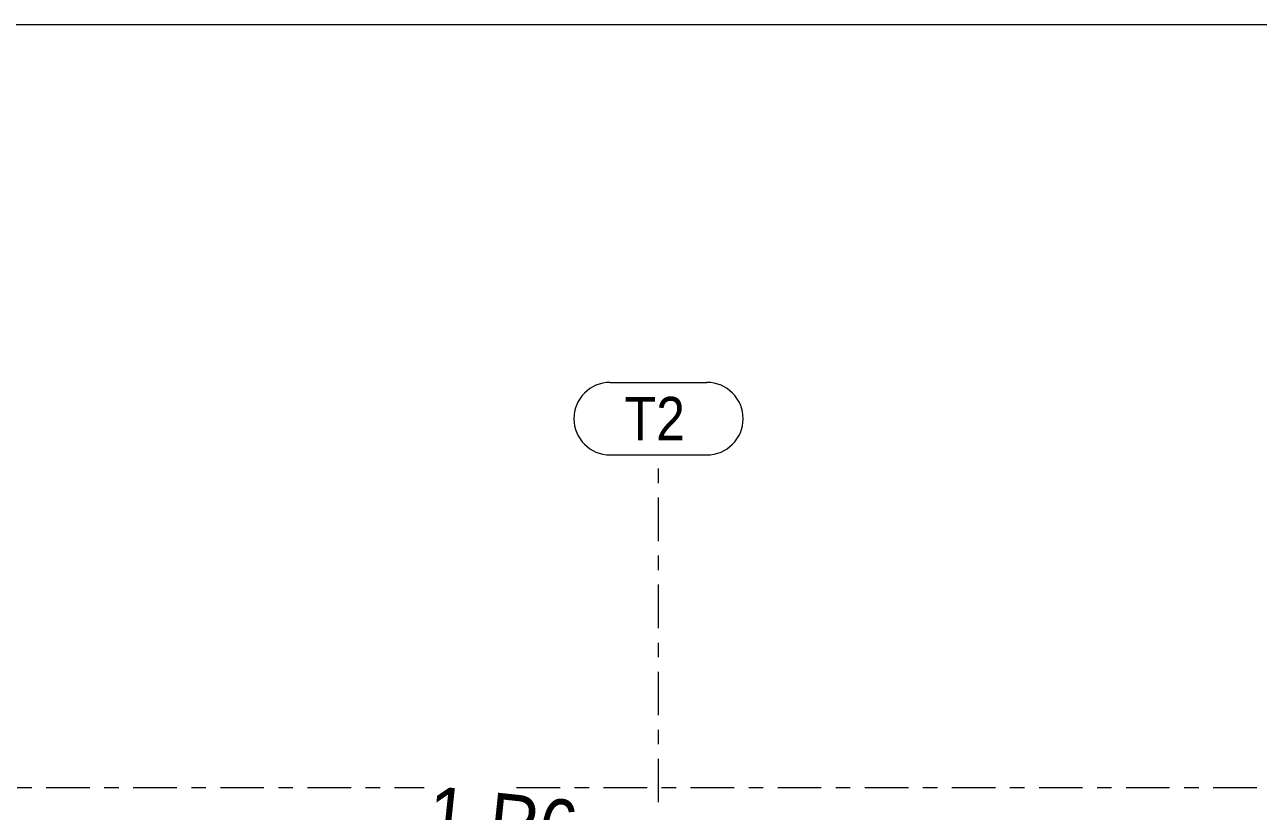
# Model space of a CAD drawing. Header units: millimetres. Extents: x -79 to 743, y -408 to 166.
# Drawn here: x 407.6 to 492.6, y 111.9 to 166.1 of the extents above; entities that cross this region are included whole.
import ezdxf

# ---------------------------------------------------------------- set-up
doc = ezdxf.new("R2010")
doc.units = ezdxf.units.MM
doc.linetypes.add('XKITLINE00', pattern=[0])
doc.linetypes.add('XKITLINE03', pattern=[6, 3, -1, 1, -1])
for name, color, linetype, lineweight in [('DrawingSheet', 5, 'Continuous', 0), ('PartMark', 7, 'Continuous', 0), ('S-grid', 1, 'Continuous', 0)]:
    doc.layers.add(name, color=color, linetype=linetype, lineweight=lineweight)
doc.styles.add('ARIAL', font='ARIAL.TTF')

# ---------------------------------------------------------------- blocks, each defined once
blk = doc.blocks.new('*A472')
at = {"layer": 'DrawingSheet', "color": 5, "linetype": 'XKITLINE00', "lineweight": 0}
blk.add_line((743.244, 166.097), (-76.756, 166.097), dxfattribs=at)
blk = doc.blocks.new('*A475')
at = {"layer": 'S-grid', "color": 1, "linetype": 'XKITLINE03', "lineweight": 0}
for p, q in [((259.068, 113.542), (435.099, 113.542)), ((441.464, 113.542), (572.492, 113.542))]:
    blk.add_line(p, q, dxfattribs=at)
blk = doc.blocks.new('*A764')
at = {"layer": 'S-grid', "color": 1, "linetype": 'XKITLINE03', "lineweight": 0}
blk.add_line((451.25, 112.509), (451.25, 136.447), dxfattribs=at)
at = {"layer": 'S-grid', "color": 3, "style": 'ARIAL', "width": 0.85}
blk.add_text('T2', height=3, dxfattribs=at).set_placement((448.916, 137.447))
blk = doc.blocks.new('*A1015')
at = {"layer": 'S-grid', "color": 1, "linetype": 'XKITLINE00', "lineweight": 0}
for p, q in [((447.916, 141.447), (454.584, 141.447)), ((447.916, 136.447), (454.584, 136.447))]:
    blk.add_line(p, q, dxfattribs=at)
for centre, start, end in [((447.916, 138.947), 90, 270), ((454.584, 138.947), 270, 90)]:
    blk.add_arc(centre, 2.5, start, end, dxfattribs=at)
blk = doc.blocks.new('*A2082')
at = {"layer": 'PartMark', "color": 3, "style": 'ARIAL', "width": 0.85}
blk.add_text('1-R6', height=4, rotation=-6.02179, dxfattribs=at).set_placement((435.194, 109.678))
at = {"layer": 'PartMark', "color": 7, "style": 'ARIAL', "width": 0.85}
blk.add_text('IPE400-J', height=3.5, rotation=-6.02179, dxfattribs=at).set_placement((434.701, 105.004))

msp = doc.modelspace()

# ---------------------------------------------------------------- block references
at = {"lineweight": 0}
for name in ['*A472', '*A1015', '*A764', '*A475', '*A2082']:
    msp.add_blockref(name, (0, 0), dxfattribs=at)

doc.saveas('drawing.dxf')
